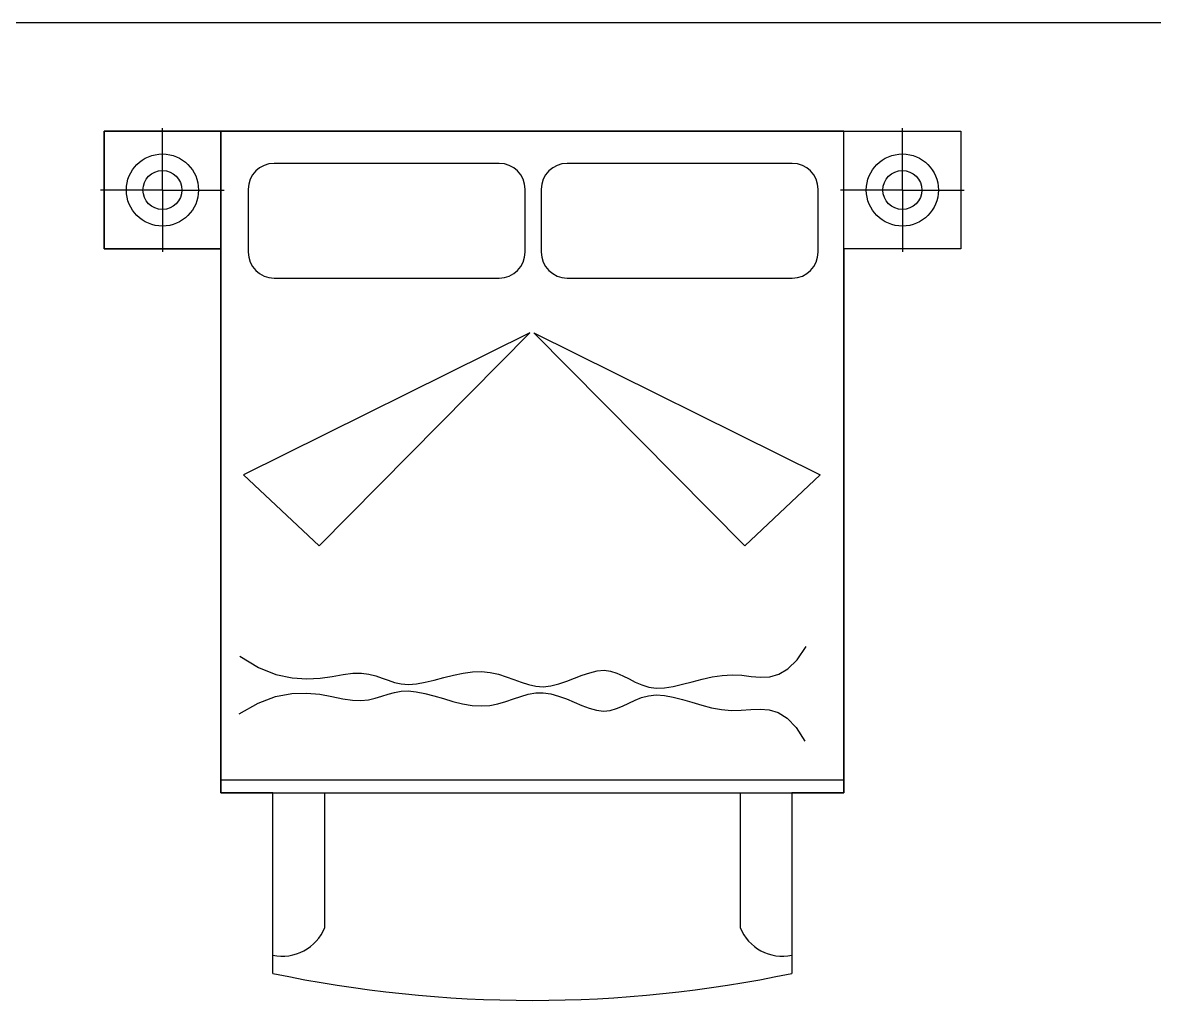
# Model space of a CAD drawing. Header units: millimetres. Extents: x 1787 to 68324, y 1435 to 30835.
# Drawn here: x 28550 to 32910, y 9073 to 12876 of the extents above; entities that cross this region are included whole.
import ezdxf

# ---------------------------------------------------------------- set-up
doc = ezdxf.new("R2010")
doc.units = ezdxf.units.MM
doc.layers.add('www.cad-blocks.net', color=7, linetype='Continuous')

# ---------------------------------------------------------------- blocks, each defined once
blk = doc.blocks.new('A$C4F543DC7')
for p, q in [((0.2381, 3.1233, -0.4387), (0.2381, 3.3614, -0.4387)), ((3.0888, 3.1233, -0.4387), (3.0888, 3.3614, -0.4387)), ((0.0134, 3.35, -0.1688), (3.3134, 3.35, -0.1688)), ((0.4634, 3.35, -0.1688), (0.0134, 3.35, -0.1688)), ((0.0134, 2.896, -0.1688), (0.0134, 3.35, -0.1688)), ((0.0134, 3.35, -0.1688), (0.0134, 2.896, -0.1688)), ((0.4634, 3.35, -0.1688), (0.4634, 0.8, -0.1688)), ((2.8634, 3.35, -0.1688), (0.4634, 3.35, -0.1688)), ((0.4634, 2.896, -0.1688), (0.4634, 3.35, -0.1688)), ((2.8634, 0.8, -0.1688), (2.8634, 3.35, -0.1688)), ((2.8634, 3.35, -0.1688), (3.3134, 3.35, -0.1688)), ((2.8634, 2.896, -0.1688), (2.8634, 3.35, -0.1688)), ((3.3134, 3.35, -0.1688), (3.3134, 2.896, -0.1688)), ((3.3134, 3.35, -0.1688), (3.3134, 2.896, -0.1688)), ((1.5354, 3.226, -0.1688), (0.6684, 3.226, -0.1688)), ((2.6644, 3.226, -0.1688), (1.7974, 3.226, -0.1688)), ((0.2381, 3.1233, -0.4387), (0, 3.1233, -0.4387)), ((0.2381, 3.1233, -0.4387), (0.4762, 3.1233, -0.4387)), ((0.2381, 3.1233, -0.4387), (0.2381, 2.8852, -0.4387)), ((0.5684, 3.126, -0.1688), (0.5684, 2.884, -0.1688)), ((1.6354, 2.884, -0.1688), (1.6354, 3.126, -0.1688)), ((1.6974, 3.126, -0.1688), (1.6974, 2.884, -0.1688)), ((2.7644, 2.884, -0.1688), (2.7644, 3.126, -0.1688)), ((3.0888, 3.1233, -0.4387), (2.8507, 3.1233, -0.4387)), ((3.0888, 3.1233, -0.4387), (3.0888, 2.8852, -0.4387)), ((3.0888, 3.1233, -0.4387), (3.3269, 3.1233, -0.4387)), ((0.4634, 2.896, -0.1688), (0.0134, 2.896, -0.1688)), ((0.0134, 2.896, -0.1688), (0.4634, 2.896, -0.1688)), ((0.4634, 0.8, -0.1688), (0.4634, 2.896, -0.1688)), ((2.8634, 2.896, -0.1688), (2.8634, 0.8, -0.1688)), ((3.3134, 2.896, -0.1688), (2.8634, 2.896, -0.1688)), ((3.3134, 2.896, -0.1688), (2.8634, 2.896, -0.1688)), ((0.6684, 2.784, -0.1688), (1.5354, 2.784, -0.1688)), ((1.7974, 2.784, -0.1688), (2.6644, 2.784, -0.1688)), ((1.6534, 2.573, -0.1688), (0.5504, 2.025, -0.1688)), ((0.8414, 1.752, -0.1688), (1.6534, 2.573, -0.1688)), ((2.4814, 1.752, -0.1688), (1.6694, 2.573, -0.1688)), ((1.6694, 2.573, -0.1688), (2.7724, 2.025, -0.1688)), ((0.5504, 2.025, -0.1688), (0.8414, 1.752, -0.1688)), ((2.7724, 2.025, -0.1688), (2.4814, 1.752, -0.1688)), ((2.683, 1.312, -0.1688), (2.7182, 1.3641, -0.1688)), ((0.5369, 1.3267, -0.1688), (0.6088, 1.2835, -0.1688)), ((2.6479, 1.2774, -0.1688), (2.683, 1.312, -0.1688)), ((0.6088, 1.2835, -0.1688), (0.6756, 1.2566, -0.1688)), ((1.3963, 1.2612, -0.1688), (1.4328, 1.2664, -0.1688)), ((1.4328, 1.2664, -0.1688), (1.4679, 1.2677, -0.1688)), ((1.4679, 1.2677, -0.1688), (1.501, 1.2643, -0.1688)), ((1.8849, 1.263, -0.1688), (1.913, 1.2698, -0.1688)), ((1.913, 1.2698, -0.1688), (1.9397, 1.2722, -0.1688)), ((1.9397, 1.2722, -0.1688), (1.9649, 1.2692, -0.1688)), ((1.9649, 1.2692, -0.1688), (1.989, 1.2617, -0.1688)), ((2.6129, 1.257, -0.1688), (2.6479, 1.2774, -0.1688)), ((0.6756, 1.2566, -0.1688), (0.7373, 1.2428, -0.1688)), ((0.7373, 1.2428, -0.1688), (0.794, 1.239, -0.1688)), ((0.794, 1.239, -0.1688), (0.8457, 1.242, -0.1688)), ((0.8457, 1.242, -0.1688), (0.8925, 1.2489, -0.1688)), ((0.8925, 1.2489, -0.1688), (0.9345, 1.2564, -0.1688)), ((0.9345, 1.2564, -0.1688), (0.9718, 1.2615, -0.1688)), ((0.9718, 1.2615, -0.1688), (1.0044, 1.2617, -0.1688)), ((1.0044, 1.2617, -0.1688), (1.0334, 1.2578, -0.1688)), ((1.0334, 1.2578, -0.1688), (1.0597, 1.2509, -0.1688)), ((1.0597, 1.2509, -0.1688), (1.0842, 1.2424, -0.1688)), ((1.0842, 1.2424, -0.1688), (1.1081, 1.2336, -0.1688)), ((1.1081, 1.2336, -0.1688), (1.1322, 1.2257, -0.1688)), ((1.1322, 1.2257, -0.1688), (1.1577, 1.2201, -0.1688)), ((1.2163, 1.2204, -0.1688), (1.2498, 1.2264, -0.1688)), ((1.2498, 1.2264, -0.1688), (1.2852, 1.2347, -0.1688)), ((1.2852, 1.2347, -0.1688), (1.3218, 1.2441, -0.1688)), ((1.3218, 1.2441, -0.1688), (1.3591, 1.2533, -0.1688)), ((1.3591, 1.2533, -0.1688), (1.3963, 1.2612, -0.1688)), ((1.501, 1.2643, -0.1688), (1.5324, 1.257, -0.1688)), ((1.5324, 1.257, -0.1688), (1.5624, 1.2473, -0.1688)), ((1.5624, 1.2473, -0.1688), (1.5915, 1.2365, -0.1688)), ((1.5915, 1.2365, -0.1688), (1.6199, 1.2259, -0.1688)), ((1.6199, 1.2259, -0.1688), (1.6481, 1.2169, -0.1688)), ((1.7651, 1.2199, -0.1688), (1.7955, 1.2301, -0.1688)), ((1.7955, 1.2301, -0.1688), (1.8258, 1.2417, -0.1688)), ((1.8258, 1.2417, -0.1688), (1.8557, 1.2531, -0.1688)), ((1.8557, 1.2531, -0.1688), (1.8849, 1.263, -0.1688)), ((1.989, 1.2617, -0.1688), (2.0124, 1.2512, -0.1688)), ((2.0124, 1.2512, -0.1688), (2.0359, 1.2391, -0.1688)), ((2.0359, 1.2391, -0.1688), (2.0599, 1.2269, -0.1688)), ((2.0599, 1.2269, -0.1688), (2.0849, 1.216, -0.1688)), ((2.242, 1.2182, -0.1688), (2.2791, 1.2279, -0.1688)), ((2.2791, 1.2279, -0.1688), (2.3173, 1.2378, -0.1688)), ((2.3173, 1.2378, -0.1688), (2.3558, 1.2465, -0.1688)), ((2.3558, 1.2465, -0.1688), (2.3944, 1.2527, -0.1688)), ((2.3944, 1.2527, -0.1688), (2.4325, 1.255, -0.1688)), ((2.4325, 1.255, -0.1688), (2.4698, 1.2529, -0.1688)), ((2.4698, 1.2529, -0.1688), (2.5064, 1.2488, -0.1688)), ((2.5064, 1.2488, -0.1688), (2.5423, 1.2459, -0.1688)), ((2.5423, 1.2459, -0.1688), (2.5777, 1.2476, -0.1688)), ((2.5777, 1.2476, -0.1688), (2.6129, 1.257, -0.1688)), ((0.6743, 1.1706, -0.1688), (0.7364, 1.1825, -0.1688)), ((0.7364, 1.1825, -0.1688), (0.7931, 1.1846, -0.1688)), ((0.7931, 1.1846, -0.1688), (0.8447, 1.1799, -0.1688)), ((0.8447, 1.1799, -0.1688), (0.8913, 1.1716, -0.1688)), ((1.0831, 1.172, -0.1688), (1.1072, 1.18, -0.1688)), ((1.1072, 1.18, -0.1688), (1.1316, 1.1872, -0.1688)), ((1.1316, 1.1872, -0.1688), (1.1573, 1.192, -0.1688)), ((1.1573, 1.192, -0.1688), (1.1851, 1.1932, -0.1688)), ((1.1577, 1.2201, -0.1688), (1.1855, 1.218, -0.1688)), ((1.1851, 1.1932, -0.1688), (1.2158, 1.1898, -0.1688)), ((1.1855, 1.218, -0.1688), (1.2163, 1.2204, -0.1688)), ((1.2158, 1.1898, -0.1688), (1.2491, 1.1828, -0.1688)), ((1.2491, 1.1828, -0.1688), (1.2842, 1.1734, -0.1688)), ((1.6191, 1.1716, -0.1688), (1.6475, 1.1797, -0.1688)), ((1.6475, 1.1797, -0.1688), (1.676, 1.1849, -0.1688)), ((1.6481, 1.2169, -0.1688), (1.6765, 1.2108, -0.1688)), ((1.676, 1.1849, -0.1688), (1.7049, 1.1858, -0.1688)), ((1.6765, 1.2108, -0.1688), (1.7053, 1.209, -0.1688)), ((1.7049, 1.1858, -0.1688), (1.7344, 1.1816, -0.1688)), ((1.7053, 1.209, -0.1688), (1.7349, 1.2124, -0.1688)), ((1.7344, 1.1816, -0.1688), (1.7643, 1.1731, -0.1688)), ((1.7349, 1.2124, -0.1688), (1.7651, 1.2199, -0.1688)), ((2.0849, 1.216, -0.1688), (2.1117, 1.2077, -0.1688)), ((2.1112, 1.1743, -0.1688), (2.1403, 1.1775, -0.1688)), ((2.1117, 1.2077, -0.1688), (2.1407, 1.2037, -0.1688)), ((2.1403, 1.1775, -0.1688), (2.1718, 1.1755, -0.1688)), ((2.1407, 1.2037, -0.1688), (2.1723, 1.2047, -0.1688)), ((2.1723, 1.2047, -0.1688), (2.2062, 1.21, -0.1688)), ((2.2062, 1.21, -0.1688), (2.242, 1.2182, -0.1688)), ((0.5334, 1.105, -0.1688), (0.6067, 1.1458, -0.1688)), ((0.6067, 1.1458, -0.1688), (0.6743, 1.1706, -0.1688)), ((0.8913, 1.1716, -0.1688), (0.9331, 1.1628, -0.1688)), ((0.9331, 1.1628, -0.1688), (0.9701, 1.1565, -0.1688)), ((0.9701, 1.1565, -0.1688), (1.0027, 1.1552, -0.1688)), ((1.0027, 1.1552, -0.1688), (1.0318, 1.1582, -0.1688)), ((1.0318, 1.1582, -0.1688), (1.0583, 1.1642, -0.1688)), ((1.0583, 1.1642, -0.1688), (1.0831, 1.172, -0.1688)), ((1.2842, 1.1734, -0.1688), (1.3206, 1.1629, -0.1688)), ((1.3206, 1.1629, -0.1688), (1.3575, 1.1524, -0.1688)), ((1.3575, 1.1524, -0.1688), (1.3945, 1.1434, -0.1688)), ((1.3945, 1.1434, -0.1688), (1.4308, 1.1371, -0.1688)), ((1.4308, 1.1371, -0.1688), (1.4658, 1.1347, -0.1688)), ((1.4658, 1.1347, -0.1688), (1.499, 1.137, -0.1688)), ((1.499, 1.137, -0.1688), (1.5306, 1.1433, -0.1688)), ((1.5306, 1.1433, -0.1688), (1.5609, 1.152, -0.1688)), ((1.5609, 1.152, -0.1688), (1.5903, 1.1619, -0.1688)), ((1.5903, 1.1619, -0.1688), (1.6191, 1.1716, -0.1688)), ((1.7643, 1.1731, -0.1688), (1.7944, 1.1619, -0.1688)), ((1.7944, 1.1619, -0.1688), (1.8244, 1.1494, -0.1688)), ((1.8244, 1.1494, -0.1688), (1.8539, 1.137, -0.1688)), ((1.8539, 1.137, -0.1688), (1.8827, 1.1263, -0.1688)), ((1.9868, 1.1243, -0.1688), (2.0106, 1.134, -0.1688)), ((2.0106, 1.134, -0.1688), (2.0344, 1.1454, -0.1688)), ((2.0344, 1.1454, -0.1688), (2.0588, 1.1568, -0.1688)), ((2.0588, 1.1568, -0.1688), (2.0842, 1.167, -0.1688)), ((2.0842, 1.167, -0.1688), (2.1112, 1.1743, -0.1688)), ((2.1718, 1.1755, -0.1688), (2.2056, 1.1691, -0.1688)), ((2.2056, 1.1691, -0.1688), (2.2411, 1.1598, -0.1688)), ((2.2411, 1.1598, -0.1688), (2.2779, 1.1489, -0.1688)), ((2.2779, 1.1489, -0.1688), (2.3157, 1.1379, -0.1688)), ((2.3157, 1.1379, -0.1688), (2.354, 1.1279, -0.1688)), ((1.8827, 1.1263, -0.1688), (1.9106, 1.1186, -0.1688)), ((1.9106, 1.1186, -0.1688), (1.9373, 1.1153, -0.1688)), ((1.9373, 1.1153, -0.1688), (1.9625, 1.1176, -0.1688)), ((1.9625, 1.1176, -0.1688), (1.9868, 1.1243, -0.1688)), ((2.354, 1.1279, -0.1688), (2.3923, 1.1205, -0.1688)), ((2.3923, 1.1205, -0.1688), (2.4304, 1.117, -0.1688)), ((2.4304, 1.117, -0.1688), (2.4677, 1.118, -0.1688)), ((2.4677, 1.118, -0.1688), (2.5043, 1.1209, -0.1688)), ((2.5043, 1.1209, -0.1688), (2.5403, 1.1226, -0.1688)), ((2.5403, 1.1226, -0.1688), (2.5757, 1.1199, -0.1688)), ((2.5757, 1.1199, -0.1688), (2.6106, 1.1094, -0.1688)), ((2.6106, 1.1094, -0.1688), (2.645, 1.0879, -0.1688)), ((2.645, 1.0879, -0.1688), (2.6789, 1.0522, -0.1688)), ((2.6789, 1.0522, -0.1688), (2.7124, 0.999, -0.1688)), ((0.4634, 0.85, -0.1688), (2.8634, 0.85, -0.1688)), ((0.4634, 0.8, -0.1688), (2.8634, 0.8, -0.1688)), ((0.6634, 0.8, -0.1688), (0.4634, 0.8, -0.1688)), ((0.6634, 0.8, -0.1688), (2.6634, 0.8, -0.1688)), ((0.6634, 0.104, -0.1688), (0.6634, 0.8, -0.1688)), ((0.6634, 0.104, -0.1688), (0.6634, 0.8, -0.1688)), ((0.8634, 0.281, -0.1688), (0.8634, 0.8, -0.1688)), ((2.4634, 0.8, -0.1688), (2.4634, 0.281, -0.1688)), ((2.8634, 0.8, -0.1688), (2.6634, 0.8, -0.1688)), ((2.6634, 0.8, -0.1688), (2.6634, 0.104, -0.1688)), ((2.6634, 0.8, -0.1688), (2.6634, 0.104, -0.1688))]:
    blk.add_line(p, q)
for centre, radius in [((0.2381, 3.1233, -0.4387), 0.139), ((3.0888, 3.1233, -0.4387), 0.139), ((0.2381, 3.1233, -0.4387), 0.075), ((3.0888, 3.1233, -0.4387), 0.075)]:
    blk.add_circle(centre, radius)
for centre, radius, start, end in [((0.6684, 3.126, -0.1688), 0.1, 90, 180), ((1.5354, 3.126, -0.1688), 0.1, 0, 90), ((1.7974, 3.126, -0.1688), 0.1, 90, 180), ((2.6644, 3.126, -0.1688), 0.1, 0, 90), ((0.6684, 2.884, -0.1688), 0.1, 180, 270), ((1.5354, 2.884, -0.1688), 0.1, 270, 0), ((1.7974, 2.884, -0.1688), 0.1, 180, 270), ((2.6644, 2.884, -0.1688), 0.1, 270, 0), ((0.6994, 0.3472, -0.1688), 0.1769, 258.2616, 338.032), ((2.6275, 0.3472, -0.1688), 0.1769, 201.968, 281.7384), ((1.6634, 4.8597, -0.1688), 4.8597, 258.1252, 281.8748), ((1.6634, 4.8597, -0.1688), 4.8597, 258.1252, 281.8748)]:
    blk.add_arc(centre, radius, start, end)
blk = doc.blocks.new('format')
at = {"color": 155, "true_color": 0x546d8e}
blk.add_line((47364.4, 22359.1), (110172.9, 22359.1), dxfattribs=at)

msp = doc.modelspace()

# ---------------------------------------------------------------- block references
at = {"xscale": 1000, "yscale": 1000, "zscale": 1000}
msp.add_blockref('A$C4F543DC7', (28850.3, 9107.7, 168.7), dxfattribs=at)
at = {"layer": 'www.cad-blocks.net'}
msp.add_blockref('format', (-41848.5, -9482.9), dxfattribs=at)

doc.saveas('drawing.dxf')
